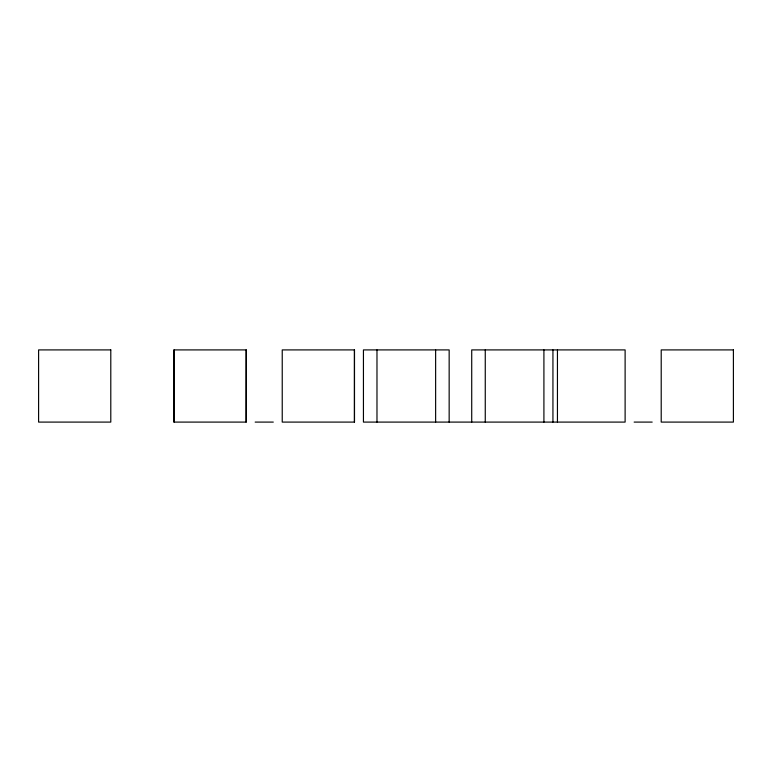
<?xml version="1.0" encoding="UTF-8"?>
<svg xmlns="http://www.w3.org/2000/svg" width="772" height="772" viewBox="0 0 772 772"><rect width="100%" height="100%" fill="white"/><g stroke="black" fill="none" stroke-linecap="round" stroke-linejoin="round"><path stroke-width="1.16" d="M246.22 349.909L173.951 349.909L173.951 422.091L246.22 422.091L246.22 349.909L246.133 422.091M255.165 422.091L273.288 422.091M634.14 422.091L652.186 422.091M557.442 349.909L557.442 422.091M552.935 349.909L552.935 422.091M543.913 349.909L543.913 422.091M485.26 349.909L485.26 422.091M471.721 422.091L471.721 349.909L625.117 349.909L625.117 422.091L363.438 422.091L363.438 349.909L449.159 349.909L449.159 422.091M435.63 349.909L435.63 422.091M376.977 349.909L376.977 422.091M354.416 349.909L354.416 422.091M174.038 349.909L174.038 422.091M110.792 349.909L38.6 349.909L38.6 422.091L110.792 422.091L110.792 349.909M354.502 349.909L282.234 349.909L282.234 422.091L354.502 422.091L354.502 349.909M733.4 349.909L661.208 349.909L661.208 422.091L733.4 422.091L733.4 349.909"/></g></svg>
